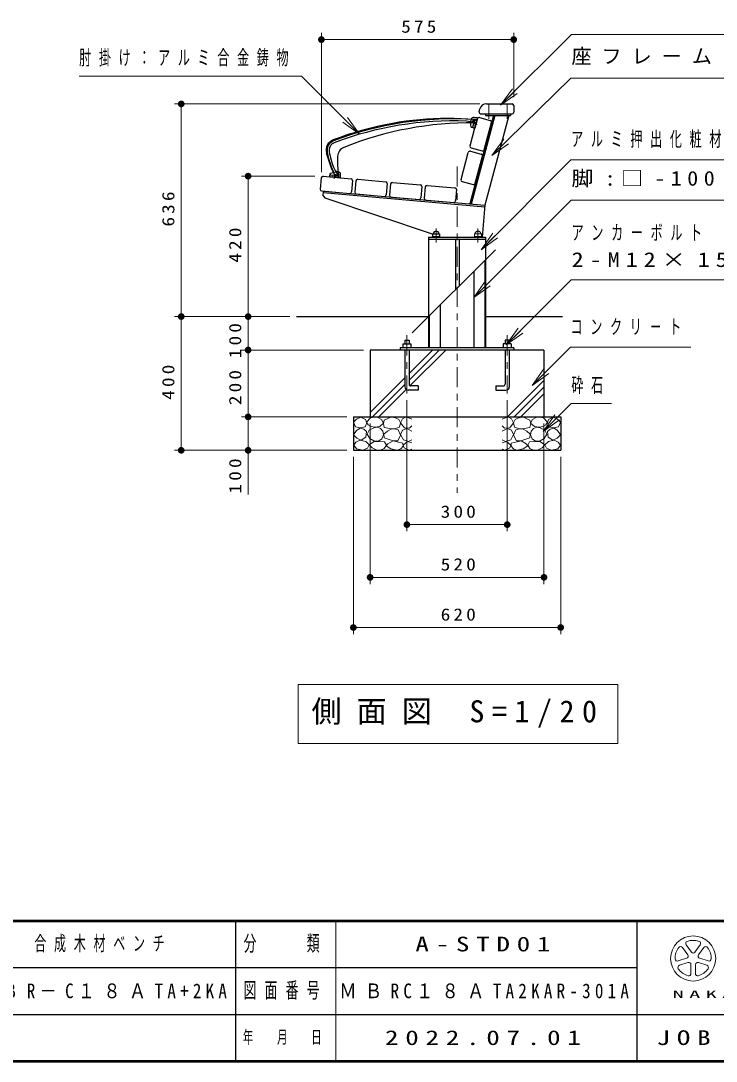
# Model space of a CAD drawing. Units: millimetres on the paper, scale 1:20. Extents: x -365 to 0, y 0 to 257.
# Drawn here: x -162.1 to -58.1, y 0 to 155.6 of the extents above; entities that cross this region are included whole.
import ezdxf

# ---------------------------------------------------------------- set-up
doc = ezdxf.new("R2010")
doc.units = ezdxf.units.MM
doc.linetypes.add('USER1', pattern=[4.5, 2.5, -2])
doc.linetypes.add('USER2', pattern=[6, 3, -1, 1, -1])
doc.layers.add('1_20', color=7, linetype='Continuous', lineweight=25)
doc.layers.add('LY_5', color=7, linetype='Continuous', lineweight=13)
doc.layers.add('99', color=7, linetype='Continuous')
doc.styles.add('ＭＳ ゴシック', font='')
doc.styles.get('ＭＳ ゴシック').set_extended_font_data('MS Gothic')

# ---------------------------------------------------------------- blocks, each defined once
blk = doc.blocks.new('filled_dot')
at = {"color": 0, "linetype": 'Continuous', "lineweight": -2, "const_width": 1.25}
blk.add_lwpolyline([(-0.625, 0, 1), (0.625, 0, 1)], format="xyb", close=True, dxfattribs=at)

msp = doc.modelspace()

# ---------------------------------------------------------------- linework, layer by layer
at = {"layer": '1_20', "lineweight": 13}
for p, q in [((-117.155, 132.935), (-117.155, 153.771)), ((-117.155, 152.771), (-88.405, 152.771)), ((-88.405, 144.153), (-88.405, 153.771)), ((-90.37, 142.945), (-88.602, 145.42)), ((-90.37, 142.945), (-88.248, 145.067)), ((-87.895, 144.713), (-90.37, 142.945)), ((-93.485, 143.153), (-139.109, 143.153)), ((-138.109, 111.353), (-138.109, 143.153)), ((-111.476, 138.653), (-113.95, 140.421)), ((-111.476, 138.653), (-113.597, 140.775)), ((-113.243, 141.128), (-111.476, 138.653)), ((-91.66, 135.417), (-89.873, 137.878)), ((-91.66, 135.417), (-89.523, 137.522)), ((-89.172, 137.166), (-91.66, 135.417)), ((-118.155, 132.353), (-129.109, 132.353)), ((-128.109, 111.353), (-128.109, 132.353)), ((-93.282, 121.357), (-91.515, 123.832)), ((-93.282, 121.357), (-91.161, 123.478)), ((-90.807, 123.124), (-93.282, 121.357)), ((-94.375, 114.197), (-92.607, 116.672)), ((-94.375, 114.197), (-92.253, 116.319)), ((-91.9, 115.965), (-94.375, 114.197)), ((-121.896, 111.353), (-139.109, 111.353)), ((-138.109, 91.353), (-138.109, 111.353)), ((-121.896, 111.353), (-129.109, 111.353)), ((-128.109, 106.353), (-128.109, 111.353)), ((-89.524, 107.123), (-87.756, 109.598)), ((-89.524, 107.123), (-87.402, 109.244)), ((-87.049, 108.89), (-89.524, 107.123)), ((-110.875, 106.353), (-129.109, 106.353)), ((-128.109, 96.353), (-128.109, 106.353)), ((-104.103, 102.779), (-100.528, 106.353)), ((-104.055, 101.836), (-99.538, 106.353)), ((-103.922, 100.98), (-98.548, 106.353)), ((-85.644, 101.055), (-83.876, 103.53)), ((-85.644, 101.055), (-83.523, 103.177)), ((-83.169, 102.823), (-85.644, 101.055)), ((-109.875, 97.007), (-104.719, 102.163)), ((-109.538, 96.353), (-104.686, 101.205)), ((-89.315, 96.353), (-83.875, 101.794)), ((-108.548, 96.353), (-104.567, 100.335)), ((-88.325, 96.353), (-83.875, 100.804)), ((-87.335, 96.353), (-83.875, 99.814)), ((-104.375, 98.836), (-104.375, 79.24)), ((-89.375, 98.836), (-89.375, 79.24)), ((-84.014, 94.162), (-82.246, 96.637)), ((-113.375, 96.353), (-129.109, 96.353)), ((-128.109, 84.753), (-128.109, 96.353)), ((-109.875, 95.353), (-109.875, 71.355)), ((-84.014, 94.162), (-81.893, 96.284)), ((-81.539, 95.93), (-84.014, 94.162)), ((-83.875, 95.353), (-83.875, 71.355)), ((-113.375, 91.353), (-139.109, 91.353)), ((-112.375, 90.353), (-112.375, 63.854)), ((-81.375, 90.353), (-81.375, 63.854)), ((-89.375, 80.24), (-104.375, 80.24)), ((-83.875, 72.355), (-109.875, 72.355)), ((-81.375, 64.854), (-112.375, 64.854)), ((-120.631, 56.32), (-120.631, 47.52)), ((-72.831, 56.32), (-120.631, 56.32)), ((-72.831, 47.52), (-72.831, 56.32)), ((-120.631, 47.52), (-72.831, 47.52))]:
    msp.add_line(p, q, dxfattribs=at)
at = {"layer": '1_20', "color": 1}
for p, q in [((-92.485, 143.153), (-88.655, 143.153)), ((-93.57, 141.968), (-93.451, 142.412)), ((-93.329, 141.653), (-88.655, 141.653)), ((-92.627, 141.653), (-92.627, 141.428)), ((-88.877, 141.653), (-88.877, 141.428)), ((-88.405, 142.903), (-88.405, 141.903)), ((-91.437, 141.428), (-94.98, 128.205)), ((-91.204, 141.428), (-94.753, 128.185)), ((-89.108, 141.428), (-92.704, 128.006)), ((-92.627, 141.428), (-88.877, 141.428)), ((-116.911, 129.396), (-116.848, 130.118)), ((-116.911, 129.396), (-116.613, 129.04)), ((-116.868, 129.894), (-92.724, 127.781)), ((-116.848, 130.118), (-92.704, 128.006)), ((-100.525, 123.67), (-116.613, 129.04)), ((-92.704, 128.006), (-93.125, 123.203))]:
    msp.add_line(p, q, dxfattribs=at)
at = {"layer": '1_20', "color": 1, "linetype": 'USER2', "lineweight": 13}
for p, q in [((-92.127, 143.153), (-92.127, 140.901)), ((-89.377, 143.153), (-89.377, 140.901))]:
    msp.add_line(p, q, dxfattribs=at)
at = {"layer": '1_20'}
for p, q in [((-94.935, 136.875), (-93.848, 140.932)), ((-94.743, 139.682), (-94.842, 140.49)), ((-94.775, 140.852), (-94.831, 140.642)), ((-94.496, 139.671), (-94.203, 140.767)), ((-93.871, 141.048), (-94.305, 141.14)), ((-93.833, 140.986), (-94.222, 139.537)), ((-93.885, 140.793), (-94.084, 140.839)), ((-93.542, 141.109), (-91.9, 140.669)), ((-92.81, 136.306), (-91.723, 140.363)), ((-94.285, 139.502), (-94.709, 139.64)), ((-96.281, 131.852), (-95.194, 135.909)), ((-94.887, 136.086), (-93.245, 135.646)), ((-94.758, 136.569), (-93.116, 136.129)), ((-94.156, 131.283), (-93.069, 135.34)), ((-116.906, 132.331), (-112.722, 131.965)), ((-115.892, 132.295), (-115.83, 132.737)), ((-115.795, 132.778), (-115.016, 133.015)), ((-115.763, 132.532), (-114.632, 132.434)), ((-114.647, 133.012), (-114.865, 133.031)), ((-114.552, 132.125), (-114.541, 132.329)), ((-114.298, 132.156), (-114.283, 132.6)), ((-117.176, 132.104), (-117.325, 130.411)), ((-114.352, 132.108), (-115.847, 132.239)), ((-112.494, 131.694), (-112.642, 130.001)), ((-111.996, 131.651), (-112.144, 129.957)), ((-111.725, 131.878), (-107.541, 131.512)), ((-107.314, 131.241), (-107.462, 129.548)), ((-106.816, 131.198), (-106.964, 129.504)), ((-106.545, 131.425), (-102.361, 131.059)), ((-102.134, 130.788), (-102.282, 129.094)), ((-101.636, 130.744), (-101.784, 129.051)), ((-101.365, 130.972), (-97.181, 130.606)), ((-96.104, 131.546), (-94.462, 131.106)), ((-117.097, 130.14), (-112.913, 129.774)), ((-111.917, 129.686), (-107.733, 129.32)), ((-106.737, 129.233), (-102.553, 128.867)), ((-96.954, 130.335), (-97.102, 128.641)), ((-101.557, 128.78), (-97.373, 128.414)), ((-101.125, 123.203), (-92.625, 123.203)), ((-101.125, 123.203), (-101.125, 106.653)), ((-100.525, 123.703), (-100.525, 123.203)), ((-100.525, 123.703), (-99.475, 123.703)), ((-100.525, 123.303), (-99.475, 123.303)), ((-99.475, 123.703), (-99.475, 123.203)), ((-92.625, 123.203), (-92.625, 106.653)), ((-103.582, 108.896), (-91.121, 121.357)), ((-101.125, 122.903), (-92.625, 122.903)), ((-97.125, 122.903), (-97.125, 115.353)), ((-96.575, 122.903), (-96.575, 115.903)), ((-92.7, 119.778), (-92.7, 106.653)), ((-94.375, 118.103), (-94.375, 106.653)), ((-99.375, 113.103), (-99.375, 106.653)), ((-120.896, 111.353), (-101.125, 111.353)), ((-101.05, 111.428), (-101.05, 106.653)), ((-92.625, 111.353), (-81.104, 111.353)), ((-83.875, 106.353), (-109.875, 106.353)), ((-109.875, 106.353), (-109.875, 96.353)), ((-105.375, 106.653), (-105.375, 106.353)), ((-88.375, 106.653), (-105.375, 106.653)), ((-88.375, 106.653), (-88.375, 106.353)), ((-83.875, 106.353), (-83.875, 96.353)), ((-112.375, 96.353), (-112.375, 91.353)), ((-112.375, 96.353), (-81.375, 96.353)), ((-81.375, 96.353), (-81.375, 91.353)), ((-112.375, 91.353), (-81.375, 91.353))]:
    msp.add_line(p, q, dxfattribs=at)
at = {"layer": '1_20', "linetype": 'USER2', "lineweight": 13}
for p, q in [((-93.854, 140.086), (-94.5, 140.259)), ((-115.243, 131.972), (-115.184, 132.638)), ((-96.875, 133.791), (-96.875, 84.978)), ((-100, 124.541), (-100, 122.425)), ((-93.75, 124.541), (-93.75, 122.425))]:
    msp.add_line(p, q, dxfattribs=at)
at = {"layer": '1_20', "linetype": 'USER1', "lineweight": 13}
for p, q in [((-94.008, 140.333), (-94.291, 140.436)), ((-94.111, 139.949), (-94.408, 140.001)), ((-115.422, 132.202), (-115.422, 132.503)), ((-115.026, 132.167), (-114.974, 132.463)), ((-94.275, 123.703), (-94.275, 123.203)), ((-93.225, 123.703), (-94.275, 123.703)), ((-93.225, 123.303), (-94.275, 123.303)), ((-93.225, 123.703), (-93.225, 123.203))]:
    msp.add_line(p, q, dxfattribs=at)
at = {"layer": '1_20', "color": 211}
for p, q in [((-104.692, 107.841), (-104.057, 107.841)), ((-104.692, 107.841), (-104.692, 107.268)), ((-104.057, 107.841), (-104.057, 107.268)), ((-89.692, 107.841), (-89.692, 107.268)), ((-89.057, 107.841), (-89.692, 107.841)), ((-89.057, 107.841), (-89.057, 107.268)), ((-104.98, 107.268), (-103.77, 107.268)), ((-104.98, 107.268), (-104.98, 106.653)), ((-104.692, 106.353), (-104.692, 100.841)), ((-104.057, 106.353), (-104.057, 101.226)), ((-103.77, 107.268), (-103.77, 106.674)), ((-89.98, 107.268), (-89.98, 106.674)), ((-88.77, 107.268), (-89.98, 107.268)), ((-89.692, 106.353), (-89.692, 101.226)), ((-89.057, 106.353), (-89.057, 100.841)), ((-88.77, 107.268), (-88.77, 106.653)), ((-102.692, 100.341), (-104.192, 100.341)), ((-102.692, 100.976), (-103.807, 100.976)), ((-102.692, 100.976), (-102.692, 100.341)), ((-91.057, 100.976), (-91.057, 100.341)), ((-91.057, 100.976), (-89.942, 100.976)), ((-91.057, 100.341), (-89.557, 100.341))]:
    msp.add_line(p, q, dxfattribs=at)
at = {"layer": '1_20', "color": 211, "linetype": 'USER2', "lineweight": 13}
for p, q in [((-104.375, 108.555), (-104.375, 99.836)), ((-89.375, 108.555), (-89.375, 99.836))]:
    msp.add_line(p, q, dxfattribs=at)
at = {"layer": '1_20', "lineweight": 13}
for points in [[(-90.37, 142.945), (-79.763, 153.552), (-13.741, 153.552)], [(-111.476, 138.653), (-120.144, 147.322), (-153.376, 147.322)], [(-91.66, 135.417), (-79.873, 147.024), (-28.766, 147.024)], [(-93.282, 121.357), (-79.847, 134.792), (-55.812, 134.792)], [(-94.375, 114.197), (-79.812, 128.76), (-7.765, 128.76)], [(-89.524, 107.123), (-79.795, 116.851), (-49.744, 116.851)], [(-85.644, 101.055), (-79.922, 106.778), (-61.903, 106.778)], [(-84.014, 94.162), (-79.834, 98.343), (-73.783, 98.343)], [(-103.625, 96.018), (-104.48, 96.335), (-105.019, 96.066), (-105.336, 95.464), (-104.749, 94.703), (-103.973, 94.64), (-103.625, 95.036)], [(-90.125, 96.018), (-89.269, 96.335), (-88.731, 96.066), (-88.414, 95.464), (-89, 94.703), (-89.776, 94.64), (-90.125, 95.036)], [(-103.64, 94.212), (-104.401, 94.608), (-105.035, 94.355), (-105.336, 93.705), (-104.892, 92.929), (-104.132, 92.691), (-103.64, 92.897)], [(-90.109, 94.212), (-89.348, 94.608), (-88.715, 94.355), (-88.414, 93.705), (-88.857, 92.929), (-89.618, 92.691), (-90.109, 92.897)], [(-103.625, 92.485), (-104.29, 92.691), (-104.939, 92.137), (-104.765, 91.741), (-104.036, 91.376), (-103.625, 91.535)], [(-90.125, 92.485), (-89.459, 92.691), (-88.81, 92.137), (-88.984, 91.741), (-89.713, 91.376), (-90.125, 91.535)]]:
    msp.add_lwpolyline(points, dxfattribs=at)
for points in [[(-111.252, 96.323), (-111.886, 96.022), (-112.361, 95.547), (-112.06, 94.85), (-111.331, 94.707), (-110.634, 94.866), (-110.381, 95.452), (-110.571, 95.959)], [(-109.281, 96.328), (-109.808, 96.193), (-110.389, 95.557), (-110.159, 95.138), (-109.702, 94.901), (-109.186, 94.828), (-108.443, 94.895), (-107.875, 95.436), (-108.159, 95.936), (-108.693, 96.246)], [(-106.69, 96.338), (-107.227, 96.114), (-107.773, 95.846), (-107.889, 95.345), (-107.755, 94.781), (-106.932, 94.62), (-106.207, 94.575), (-105.482, 94.834), (-105.33, 95.443), (-105.562, 95.953), (-105.965, 96.177)], [(-87.059, 96.338), (-86.522, 96.114), (-85.976, 95.846), (-85.86, 95.345), (-85.994, 94.781), (-86.818, 94.62), (-87.543, 94.575), (-88.268, 94.834), (-88.42, 95.443), (-88.187, 95.953), (-87.784, 96.177)], [(-84.468, 96.328), (-83.941, 96.193), (-83.36, 95.557), (-83.59, 95.138), (-84.047, 94.901), (-84.563, 94.828), (-85.306, 94.895), (-85.874, 95.436), (-85.59, 95.936), (-85.057, 96.246)], [(-82.497, 96.323), (-81.863, 96.022), (-81.388, 95.547), (-81.689, 94.85), (-82.418, 94.707), (-83.115, 94.866), (-83.368, 95.452), (-83.178, 95.959)], [(-111.379, 94.676), (-111.918, 94.327), (-112.361, 93.646), (-111.854, 93.186), (-111.189, 92.87), (-110.492, 93.313), (-110.412, 94.153), (-110.82, 94.515)], [(-109.916, 93.111), (-109.295, 92.766), (-108.619, 92.719), (-108.105, 93.081), (-107.862, 93.679), (-107.974, 94.216), (-108.321, 94.625), (-108.787, 94.789), (-109.321, 94.733), (-110.011, 94.364), (-110.308, 93.787)], [(-106.74, 94.507), (-107.294, 94.21), (-107.821, 93.791), (-107.767, 93.237), (-107.024, 92.967), (-106.389, 92.75), (-105.74, 92.777), (-105.335, 93.642), (-105.686, 94.399), (-106.19, 94.564)], [(-87.009, 94.507), (-86.455, 94.21), (-85.928, 93.791), (-85.982, 93.237), (-86.725, 92.967), (-87.36, 92.75), (-88.009, 92.777), (-88.415, 93.642), (-88.063, 94.399), (-87.56, 94.564)], [(-83.833, 93.111), (-84.455, 92.766), (-85.131, 92.719), (-85.644, 93.081), (-85.887, 93.679), (-85.776, 94.216), (-85.428, 94.625), (-84.962, 94.789), (-84.428, 94.733), (-83.738, 94.364), (-83.441, 93.787)], [(-82.37, 94.676), (-81.832, 94.327), (-81.388, 93.646), (-81.895, 93.186), (-82.56, 92.87), (-83.258, 93.313), (-83.337, 94.153), (-82.929, 94.515)], [(-111.42, 92.879), (-111.989, 92.56), (-112.326, 92.137), (-111.923, 91.571), (-110.98, 91.368), (-110.264, 91.687), (-109.991, 92.192), (-110.53, 92.648)], [(-108.565, 92.672), (-109.348, 92.631), (-110.011, 92.158), (-109.578, 91.699), (-108.889, 91.388), (-108.324, 91.38), (-107.781, 91.604), (-107.443, 92.131), (-107.7, 92.618)], [(-106.449, 92.763), (-107.22, 92.344), (-107.463, 92.047), (-106.774, 91.561), (-105.828, 91.371), (-105.298, 91.555), (-104.949, 91.98), (-104.976, 92.398), (-105.841, 92.628)], [(-87.3, 92.763), (-86.53, 92.344), (-86.286, 92.047), (-86.976, 91.561), (-87.922, 91.371), (-88.451, 91.555), (-88.8, 91.98), (-88.773, 92.398), (-87.908, 92.628)], [(-85.185, 92.672), (-84.401, 92.631), (-83.738, 92.158), (-84.171, 91.699), (-84.86, 91.388), (-85.425, 91.38), (-85.968, 91.604), (-86.306, 92.131), (-86.05, 92.618)], [(-82.329, 92.879), (-81.761, 92.56), (-81.423, 92.137), (-81.826, 91.571), (-82.769, 91.368), (-83.485, 91.687), (-83.758, 92.192), (-83.219, 92.648)]]:
    msp.add_lwpolyline(points, close=True, dxfattribs=at)
at = {"layer": '1_20', "color": 131}
for centre in [(-94.239, 140.551), (-114.85, 132.44)]:
    msp.add_circle(centre, 0.25, dxfattribs=at)
at = {"layer": '1_20', "color": 1}
for centre, radius, start, end in [((-92.485, 142.153), 1, 90, 164.99999), ((-88.655, 142.903), 0.25, 0, 90), ((-93.329, 141.903), 0.25, 164.99999, 270), ((-88.655, 141.903), 0.25, 270, 0)]:
    msp.add_arc(centre, radius, start, end, dxfattribs=at)
at = {"layer": '1_20', "color": 131}
for centre, radius, start, end in [((-97.52, 90.909), 50, 86.2176, 110.89132), ((-97.52, 90.909), 49.7, 87.60759, 110.89132), ((-95.001, 90.306), 50, 89.13059, 112.08775), ((-98.21, 93.468), 47.5, 85.17892, 105.07499), ((-95.582, 137.319), 3.25, 67.43772, 87.60759), ((-97.52, 90.909), 50.15, 105.07499, 110.89132), ((-114.815, 136.221), 1.65, 110.89132, 193.83864), ((-114.815, 136.221), 1.5, 110.89132, 191.35487), ((-114.815, 136.221), 1.5, 110.89132, 191.35487), ((-114.815, 136.221), 1.2, 110.89132, 191.35487), ((-101.853, 139.414), 15, 193.83864, 208.21491), ((-101.58, 138.878), 15, 191.35487, 205.88042), ((-101.58, 138.878), 14.7, 191.35487, 200.73715), ((-113.238, 135.247), 1.5, 112.08775, 177.24872), ((-99.754, 134.599), 15, 177.24872, 188.138), ((-112.288, 134.824), 3.25, 200.73715, 222.93436)]:
    msp.add_arc(centre, radius, start, end, dxfattribs=at)
at = {"layer": '1_20'}
for centre, radius, start, end in [((-94.445, 140.538), 0.4, 165, 186.97029), ((-94.389, 140.749), 0.4, 78, 165), ((-94.106, 140.741), 0.1, 77, 165), ((-93.882, 140.999), 0.05, 345, 78), ((-93.606, 140.867), 0.25, 75, 165), ((-91.964, 140.427), 0.25, 345, 75), ((-94.694, 139.688), 0.05, 186.97029, 252), ((-94.4, 139.645), 0.1, 165, 252), ((-94.27, 139.55), 0.05, 252, 345), ((-94.952, 135.845), 0.25, 75, 165), ((-94.693, 136.811), 0.25, 165, 255), ((-93.31, 135.405), 0.25, 345, 75), ((-93.051, 136.371), 0.25, 255, 345), ((-116.927, 132.082), 0.25, 85, 175), ((-115.842, 132.288), 0.05, 172, 265), ((-115.772, 132.433), 0.1, 85, 172), ((-115.78, 132.73), 0.05, 106.97029, 172), ((-114.9, 132.633), 0.4, 85, 106.97029), ((-114.682, 132.614), 0.4, 358, 85), ((-114.641, 132.334), 0.1, 357, 85), ((-114.348, 132.158), 0.05, 265, 358), ((-112.743, 131.716), 0.25, 355, 85), ((-111.747, 131.629), 0.25, 85, 175), ((-107.563, 131.263), 0.25, 355, 85), ((-106.567, 131.176), 0.25, 85, 175), ((-102.383, 130.81), 0.25, 355, 85), ((-101.387, 130.723), 0.25, 85, 175), ((-96.039, 131.788), 0.25, 165, 255), ((-94.397, 131.348), 0.25, 255, 345), ((-117.076, 130.389), 0.25, 175, 265), ((-112.891, 130.023), 0.25, 265, 355), ((-111.895, 129.936), 0.25, 175, 265), ((-107.711, 129.569), 0.25, 265, 355), ((-106.715, 129.482), 0.25, 175, 265), ((-97.203, 130.357), 0.25, 355, 85), ((-102.531, 129.116), 0.25, 265, 355), ((-101.535, 129.029), 0.25, 175, 265), ((-97.351, 128.663), 0.25, 265, 355), ((-100, 123.703), 0.425, 359.99999, 179.99999)]:
    msp.add_arc(centre, radius, start, end, dxfattribs=at)
at = {"layer": '1_20', "linetype": 'USER1', "lineweight": 13}
msp.add_arc((-93.75, 123.703), 0.425, 0.00001, 180, dxfattribs=at)
at = {"layer": '1_20', "color": 211}
for centre, radius, start, end in [((-103.807, 101.226), 0.25, 179.99998, 270.00002), ((-89.942, 101.226), 0.25, 269.99998, 0.00002), ((-104.192, 100.841), 0.5, 179.99998, 270.00002), ((-89.557, 100.841), 0.5, 269.99998, 0.00002)]:
    msp.add_arc(centre, radius, start, end, dxfattribs=at)
at = {"layer": 'LY_5', "lineweight": 50}
for p, q in [((-365, 21), (0, 21)), ((-365, 0), (0, 0))]:
    msp.add_line(p, q, dxfattribs=at)
at = {"layer": 'LY_5', "color": 211, "lineweight": 25}
for p, q in [((-130, 21), (-130, 0)), ((-70, 21), (-70, 0)), ((-182.5, 14), (-70, 14)), ((-237.5, 7), (0, 7))]:
    msp.add_line(p, q, dxfattribs=at)
at = {"layer": 'LY_5'}
for p, q in [((-115, 21), (-115, 0)), ((-62.629, 17.393), (-61.844, 16.313)), ((-61.298, 16.313), (-60.513, 17.393)), ((-62.39, 15.917), (-63.175, 16.997)), ((-59.967, 16.997), (-60.752, 15.917)), ((-63.828, 14.985), (-62.559, 15.397)), ((-62.35, 14.755), (-63.62, 14.343)), ((-61.908, 13.099), (-61.908, 14.434)), ((-61.233, 14.434), (-61.233, 13.099)), ((-59.522, 14.343), (-60.792, 14.755)), ((-60.583, 15.397), (-59.313, 14.985))]:
    msp.add_line(p, q, dxfattribs=at)
msp.add_circle((-61.571, 15.363), 3.375, dxfattribs=at)
for centre, radius, start, end in [((-63.448, 16.798), 0.338, 35.99999, 142.60154), ((-62.356, 17.592), 0.338, 109.39847, 215.99997), ((-61.571, 15.363), 2.7, 70.60155, 109.39847), ((-60.786, 17.592), 0.338, 324, 70.60155), ((-59.694, 16.798), 0.338, 37.39846, 143.99995), ((-61.571, 15.363), 2.7, 142.60154, 181.39846), ((-62.663, 15.718), 0.338, 287.99998, 35.99999), ((-61.571, 16.512), 0.338, 215.99998, 324), ((-60.479, 15.718), 0.338, 143.99996, 251.99999), ((-61.571, 15.363), 2.7, 358.60155, 37.39847), ((-63.933, 15.306), 0.338, 181.39848, 287.99997), ((-63.516, 14.022), 0.338, 107.99999, 214.60154), ((-62.246, 14.434), 0.338, 359.99997, 107.99999), ((-60.896, 14.434), 0.338, 71.99997, 179.99999), ((-59.626, 14.022), 0.338, 325.39847, 71.99996), ((-59.209, 15.306), 0.338, 252.00001, 358.60156), ((-61.571, 15.363), 2.7, 214.60156, 253.39848), ((-62.246, 13.099), 0.338, 253.39847, 359.99997), ((-60.896, 13.099), 0.338, 179.99999, 286.60154), ((-61.571, 15.363), 2.7, 286.60155, 325.39847)]:
    msp.add_arc(centre, radius, start, end, dxfattribs=at)

# ---------------------------------------------------------------- block references
at = {"layer": '1_20', "lineweight": 13, "xscale": 0.4, "yscale": 0.4}
for p in [(-117.155, 152.771), (-104.375, 80.24), (-109.875, 72.355), (-112.375, 64.854)]:
    msp.add_blockref('filled_dot', p, dxfattribs=at)
for p, rotation in [((-88.405, 152.771), 180), ((-138.109, 143.153), 270), ((-128.109, 132.353), 270), ((-138.109, 111.353), 270), ((-138.109, 111.353), 90), ((-128.109, 111.353), 270), ((-128.109, 111.353), 90), ((-128.109, 106.353), 270), ((-128.109, 96.353), 270), ((-138.109, 91.353), 90), ((-128.109, 91.353), 90), ((-89.375, 80.24), 180), ((-83.875, 72.355), 180), ((-81.375, 64.854), 180)]:
    msp.add_blockref('filled_dot', p, dxfattribs=dict(at, rotation=rotation))

# ---------------------------------------------------------------- texts
at = {"layer": '1_20', "style": 'ＭＳ ゴシック'}
for s, insert, char_height, attachment_point in [('\\T1.33;\\W1.15;575', (-102.363, 153.771), 1.833, 8), ('\\T1.64;\\W0.6;肘掛け：アルミ合金鋳物', (-153.376, 149.972), 2.199, 4), ('\\T1.5;座フレーム:PL-4.5/PL-6', (-79.766, 150.024), 2.199, 4), ('\\T1.64;\\W0.6;アルミ押出化粧材', (-79.812, 137.792), 2.199, 4), ('\\T1.5;\\W1.1;脚:□-100×100×3.2/PL-6×75w', (-79.765, 131.76), 2.199, 4), ('\\T1.64;\\W0.6;アンカーボルト', (-79.744, 123.851), 2.199, 4), ('\\T1.5;\\W1.2;2-M12×150L', (-79.744, 119.851), 2.199, 4), ('\\T1.64;\\W0.6;コンクリ－ト', (-79.903, 109.778), 2.199, 4), ('\\T1.64;\\W0.6;砕石', (-79.783, 100.993), 2.199, 4), ('\\T1.33;\\W1.15;300', (-96.458, 81.24), 1.833, 8), ('\\T1.33;\\W1.15;520', (-96.459, 73.355), 1.833, 8), ('\\T1.33;\\W1.15;620', (-96.459, 65.854), 1.833, 8), ('\\T1.5;側面図\\~S=1/20', (-96.731, 51.92), 3.299, 5)]:
    msp.add_mtext(s, dxfattribs=dict(at, insert=insert, char_height=char_height, attachment_point=attachment_point))
at = {"layer": '1_20', "char_height": 1.833, "attachment_point": 8, "rotation": 90, "style": 'ＭＳ ゴシック'}
for s, insert in [('\\T1.33;\\W1.15;636', (-139.109, 127.67)), ('\\T1.33;\\W1.15;420', (-129.109, 122.268)), ('\\T1.33;\\W1.15;100', (-129.109, 107.987)), ('\\T1.33;\\W1.15;400', (-139.109, 101.77)), ('\\T1.33;\\W1.15;200', (-129.109, 100.971)), ('\\T1.33;\\W1.15;100', (-129.109, 87.753))]:
    msp.add_mtext(s, dxfattribs=dict(at, insert=insert))
at = {"layer": '99', "char_height": 2.199, "attachment_point": 5, "style": 'ＭＳ ゴシック'}
for s, insert in [('\\T1.64;\\W0.6;合成木材ベンチ', (-149.75, 17.5)), ('\\T1.5;\\W1.35;A-STD01', (-92.5, 17.5)), ('\\T1.5;\\W0.85;ＭＢR－C１８ＡTA+2KA', (-149.75, 10.5)), ('\\T1.5;\\W0.85;ＭＢRC１８ＡTA2KAR-301A', (-92.5, 10.5)), ('\\T1.5;\\W1.35;2022.07.01', (-92.5, 3.5))]:
    msp.add_mtext(s, dxfattribs=dict(at, insert=insert))
at = {"layer": 'LY_5', "color": 4, "attachment_point": 5, "style": 'ＭＳ ゴシック'}
for s, insert, char_height in [('\\T1.64;\\W0.6;分\u3000\u3000類', (-122.5, 17.5), 2.346), ('\\T1.64;\\W0.6;図面番号', (-122.5, 10.5), 2.346), ('\\T1.5;\\W2.2;NAKAMURA\\~MFG.CORPORATION', (-35, 10), 1.1), ('\\T1.64;\\W0.6;年\u3000月\u3000日', (-122.5, 3.5), 1.906), ('\\T1.5;\\W1.35;JOB', (-62.5, 3.5), 2.199)]:
    msp.add_mtext(s, dxfattribs=dict(at, insert=insert, char_height=char_height))

doc.saveas('drawing.dxf')
